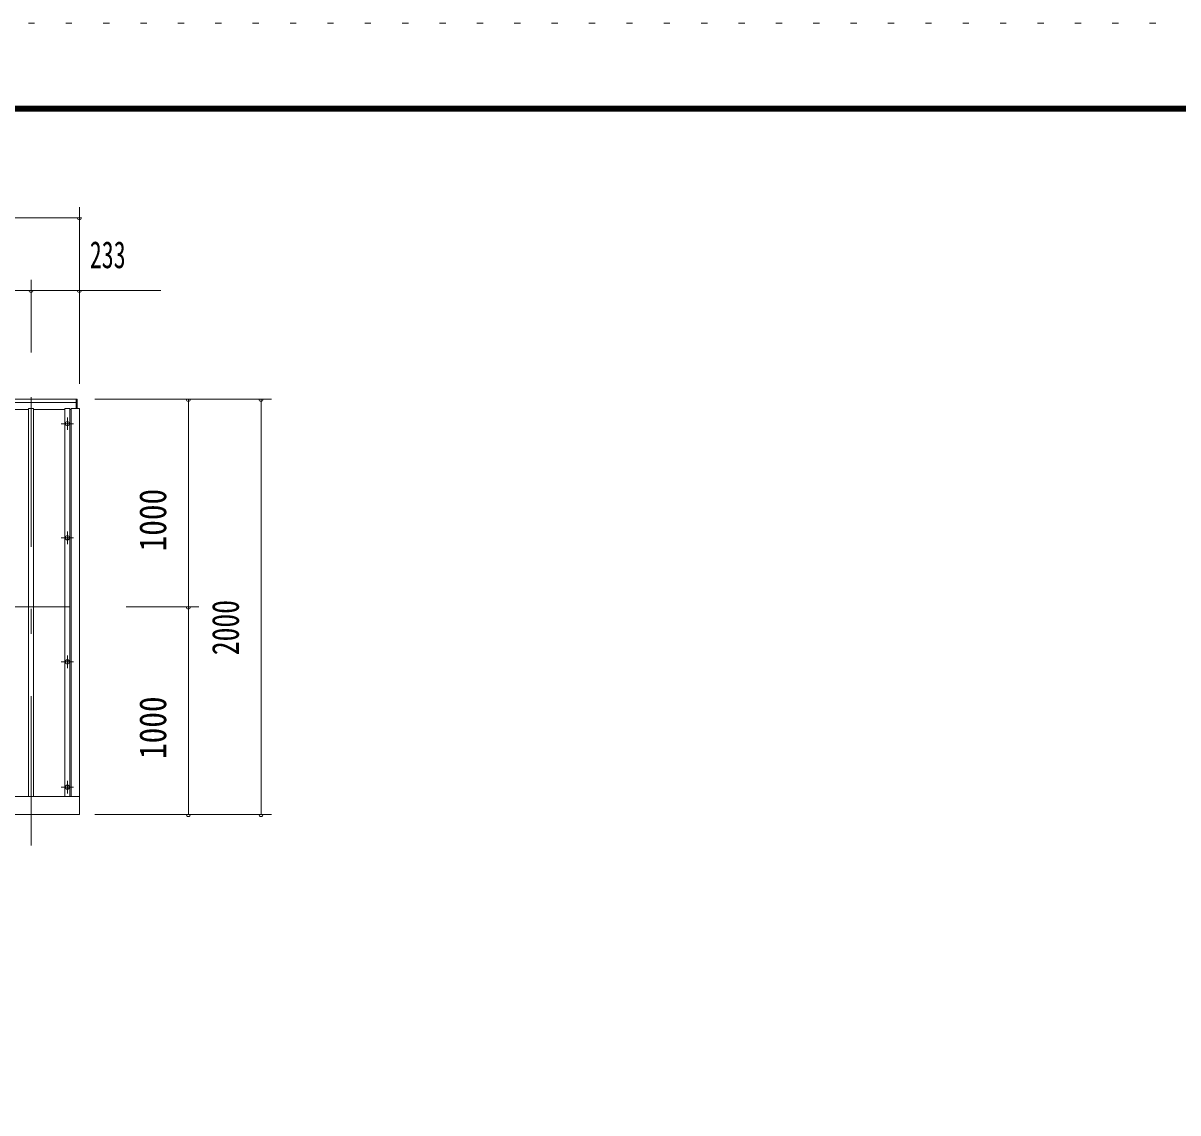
# Model space of a CAD drawing. Units: millimetres, scale not verified. Extents: x -25778 to 25782, y -10500 to 10500.
# Drawn here: x 6646 to 12208, y 5250 to 10500 of the extents above; entities that cross this region are included whole.
import ezdxf
from ezdxf.enums import TextEntityAlignment as Align

# ---------------------------------------------------------------- set-up
doc = ezdxf.new("R2010")
doc.units = ezdxf.units.MM
doc.header["$LTSCALE"] = 60
doc.linetypes.add('USER3', pattern=[24, 12, -5, 2, -5])
doc.linetypes.add('USER4', pattern=[3, 0.5, -2.5])
for name, color, linetype, lineweight in [('0-2_1-0BOLD', 7, 'Continuous', 18), ('0-3_1-2CENTER', 3, 'USER3', 18), ('0-4_1-4THIN', 4, 'Continuous', 18), ('0-5_1-5DIM', 3, 'Continuous', 18), ('0-C_F-F', 5, 'Continuous', 18), ('0-D_F-E_J_ADD', 5, 'USER4', 18)]:
    doc.layers.add(name, color=color, linetype=linetype, lineweight=lineweight)
doc.styles.add('ＭＳ ゴシック', font='')
doc.styles.get('ＭＳ ゴシック').set_extended_font_data('MS Gothic')

msp = doc.modelspace()

# ---------------------------------------------------------------- linework, layer by layer
at = {"layer": '0-2_1-0BOLD'}
for p, q in [((6901.26, 8642.54), (6901.26, 8687.4)), ((6907.26, 8687.4), (6907.26, 8642.54)), ((-882.73, 8672.4), (6901.26, 8672.4)), ((6877.26, 8642.54), (6877.26, 6773.88)), ((6917.26, 6773.88), (-898.73, 6773.88))]:
    msp.add_line(p, q, dxfattribs=at)
for points in [[(6907.26, 8687.4), (-888.73, 8687.4), (-888.73, 8642.54)], [(-858.73, 6773.88), (-858.73, 8642.54), (-898.73, 8642.54), (-898.73, 6687.4), (6917.26, 6687.4), (6917.26, 8642.54), (6877.26, 8642.54)]]:
    msp.add_lwpolyline(points, dxfattribs=at)
for centre in [(6859.27, 8570.01), (6859.27, 8020.32), (6859.27, 7422.53), (6859.27, 6818.82)]:
    msp.add_circle(centre, 10, dxfattribs=at)
at = {"layer": '0-3_1-2CENTER'}
for p, q in [((6684.27, 6537.39), (6684.27, 8837.4)), ((6829.27, 8570.01), (6889.26, 8570.01)), ((6859.27, 8600.01), (6859.27, 8540)), ((6889.26, 8020.32), (6829.27, 8020.32)), ((6859.27, 7990.31), (6859.27, 8050.32)), ((-1048.73, 7687.4), (7067.26, 7687.4)), ((6889.26, 7422.53), (6829.27, 7422.53)), ((6859.27, 7452.53), (6859.27, 7392.53)), ((6859.27, 6788.82), (6859.27, 6848.82)), ((6889.26, 6818.82), (6829.27, 6818.82))]:
    msp.add_line(p, q, dxfattribs=at)
at = {"layer": '0-4_1-4THIN'}
for p, q in [((6521.77, 8638.3), (6671.77, 8638.3)), ((6696.77, 8638.3), (6846.77, 8638.3)), ((6871.77, 8638.3), (6877.26, 8638.3))]:
    msp.add_line(p, q, dxfattribs=at)
for points in [[(6696.77, 6773.88), (6696.77, 8642.54), (6671.77, 8642.54), (6671.77, 6773.88)], [(6871.77, 6773.88), (6871.77, 8642.54), (6846.77, 8642.54), (6846.77, 6773.88)]]:
    msp.add_lwpolyline(points, dxfattribs=at)
at = {"layer": '0-5_1-5DIM'}
for p, q in [((6917.27, 8762.21), (6917.27, 9612.21)), ((6917.27, 9562.21), (-898.73, 9562.21)), ((6927.27, 9562.21), (6907.27, 9562.21)), ((6684.27, 8912.2), (6684.27, 9262.21)), ((7309.77, 9212.21), (-1291.23, 9212.21)), ((6694.27, 9212.21), (6674.27, 9212.21)), ((6927.27, 9212.21), (6907.27, 9212.21)), ((7842.26, 8687.4), (6992.27, 8687.4)), ((7452.26, 8687.4), (7432.26, 8687.4)), ((7442.26, 8687.4), (7442.26, 6687.4)), ((7802.26, 8687.4), (7782.26, 8687.4)), ((7792.26, 6687.4), (7792.26, 8687.4)), ((7142.27, 7687.4), (7492.26, 7687.4)), ((7452.26, 7687.4), (7432.26, 7687.4)), ((6992.27, 6687.4), (7842.26, 6687.4)), ((7452.26, 6687.4), (7432.26, 6687.4)), ((7802.26, 6687.4), (7782.26, 6687.4))]:
    msp.add_line(p, q, dxfattribs=at)
for centre in [(6917.27, 9562.21), (6684.27, 9212.21), (6917.27, 9212.21), (7442.26, 8687.4), (7792.26, 8687.4), (7442.26, 7687.4), (7442.26, 6687.4), (7792.26, 6687.4)]:
    msp.add_arc(centre, 10, 180, 0, dxfattribs=at)
at = {"layer": '0-C_F-F'}
for points in [[(-3418.39, 10099.72), (-3418.39, -10000.28), (25281.61, -10000.28), (25281.61, 10099.72)], [(-3415.89, 10097.22), (25279.11, 10097.22), (25279.11, -9997.78), (-3415.89, -9997.78)], [(-3413.39, 10094.72), (-3413.39, -9995.28), (25276.61, -9995.28), (25276.61, 10094.72)], [(-3410.89, 10092.22), (25274.11, 10092.22), (25274.11, -9992.78), (-3410.89, -9992.78)], [(-3408.39, 10089.72), (25271.61, 10089.72), (25271.61, -9990.28), (-3408.39, -9990.28)], [(-3405.89, 10087.22), (25269.11, 10087.22), (25269.11, -9987.78), (-3405.89, -9987.78)], [(-3403.39, 10084.72), (25266.61, 10084.72), (25266.61, -9985.28), (-3403.39, -9985.28)], [(-3400.89, 10082.22), (-3400.89, -9982.78), (25264.11, -9982.78), (25264.11, 10082.22)], [(-3398.39, 10079.72), (-3398.39, -9980.28), (25261.61, -9980.28), (25261.61, 10079.72)], [(-3395.89, 10077.22), (-3395.89, -9977.78), (25259.11, -9977.78), (25259.11, 10077.22)], [(-3393.39, 10074.72), (25256.61, 10074.72), (25256.61, -9975.28), (-3393.39, -9975.28)]]:
    msp.add_lwpolyline(points, close=True, dxfattribs=at)
at = {"layer": '0-D_F-E_J_ADD'}
msp.add_lwpolyline([(-3918.39, 10499.72), (-3918.39, -10500.28), (25781.61, -10500.28), (25781.61, 10499.72)], close=True, dxfattribs=at)

# ---------------------------------------------------------------- texts
at = {"layer": '0-5_1-5DIM', "color": 7, "style": 'ＭＳ ゴシック', "width": 0.65}
msp.add_text('233', height=130.2, dxfattribs=at).set_placement((6967.27, 9279.97), align=Align.BOTTOM_LEFT)
at = {"layer": '0-5_1-5DIM', "color": 7, "style": 'ＭＳ ゴシック'}
for s, width, p in [('1000', 0.85, (7374.5, 7954.9)), ('2000', 0.75, (7724.5, 7454.9)), ('1000', 0.85, (7374.5, 6954.9))]:
    msp.add_text(s, height=130.2, rotation=90, dxfattribs=dict(at, width=width)).set_placement(p, align=Align.BOTTOM_LEFT)

doc.saveas('drawing.dxf')
